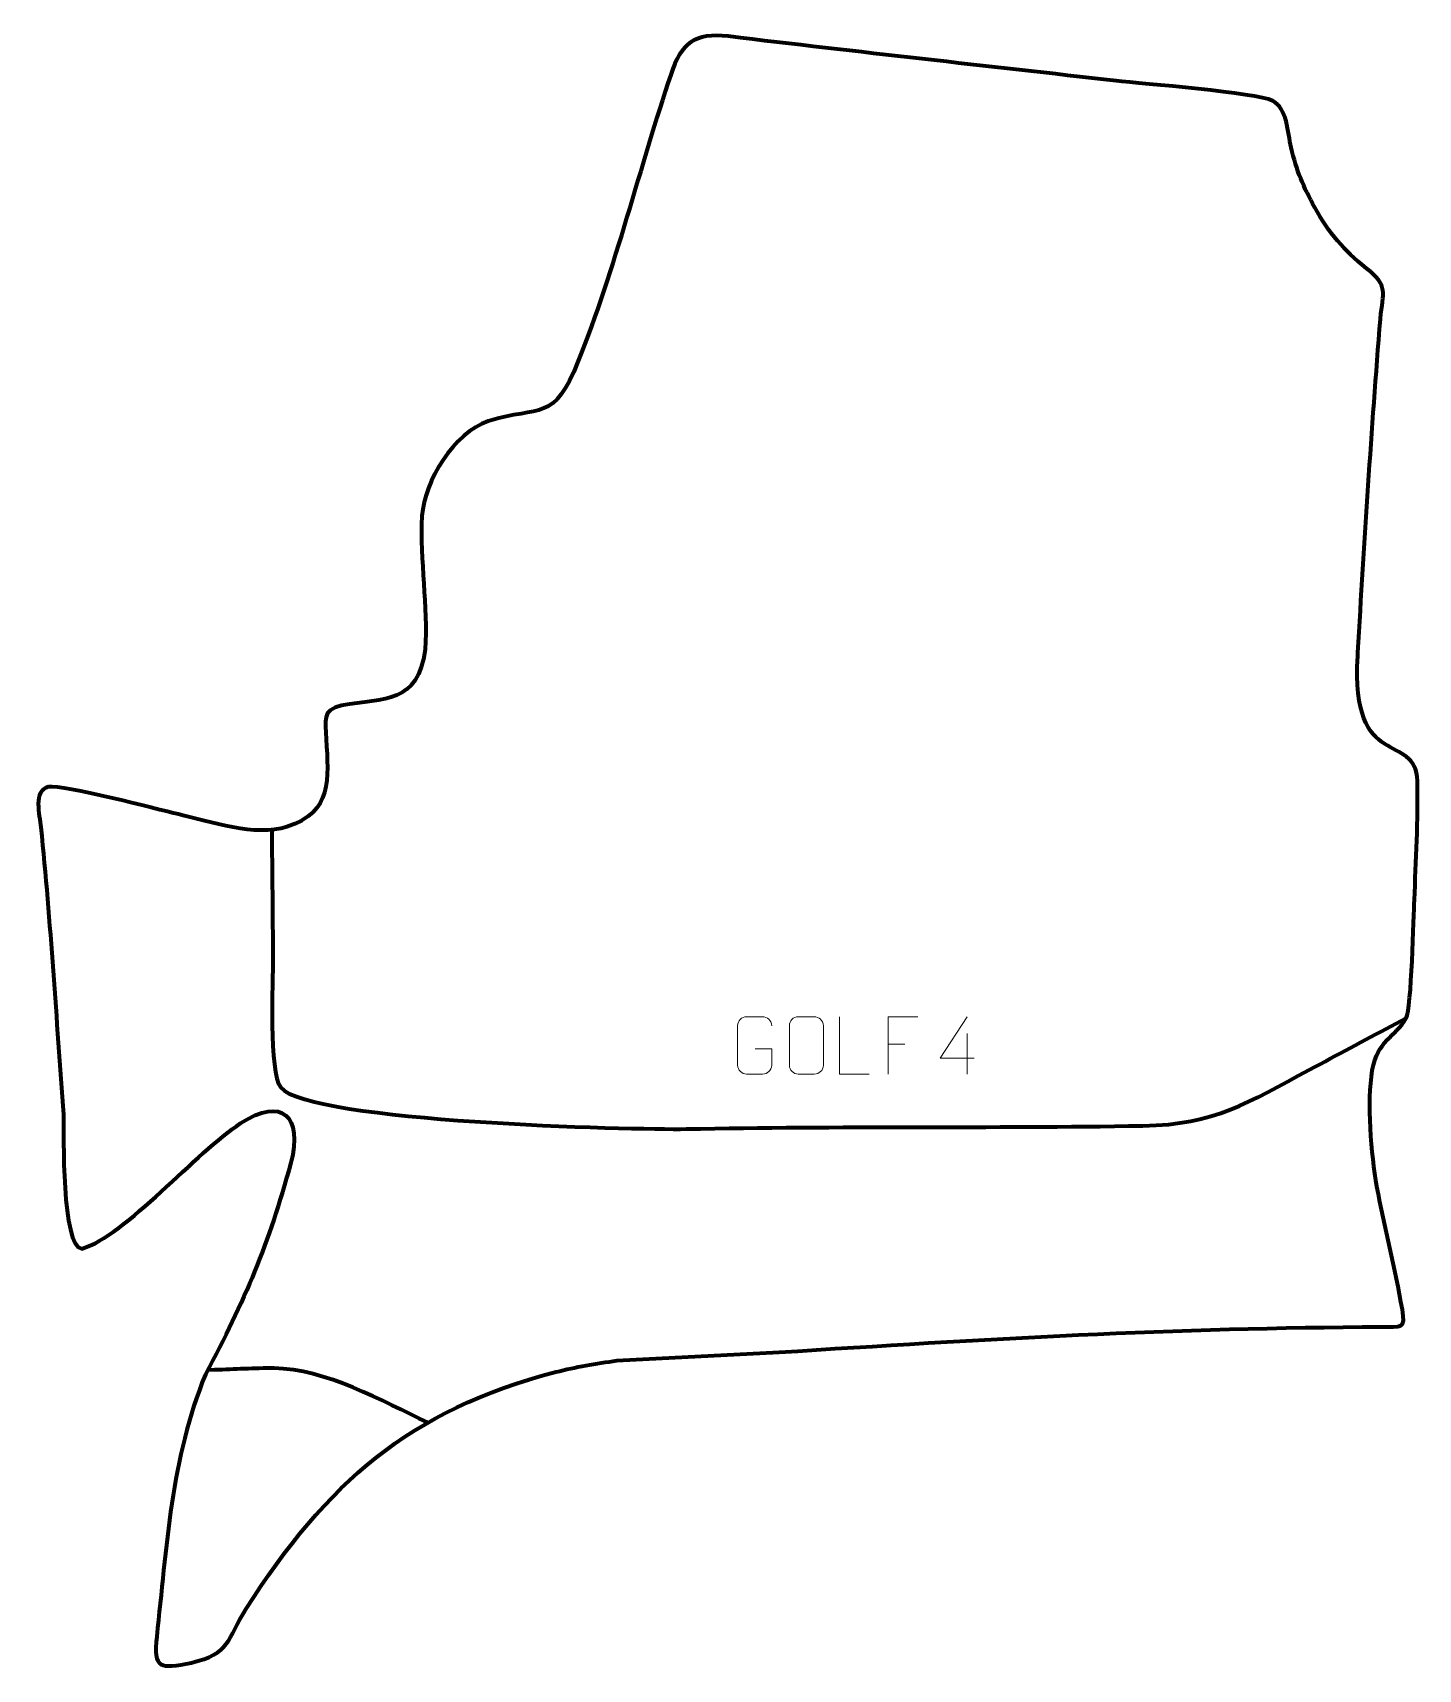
# Model space of a CAD drawing. Header units: millimetres. Extents: x -520 to 84, y 177 to 891.
import ezdxf

# ---------------------------------------------------------------- set-up
doc = ezdxf.new("R2010")
doc.units = ezdxf.units.MM
doc.header["$MEASUREMENT"] = 0
doc.layers.add('layer 1', color=7, linetype='Continuous')
doc.layers.add('layer 2', color=7, linetype='Continuous')

msp = doc.modelspace()

# ---------------------------------------------------------------- linework, layer by layer
at = {"layer": 'layer 1', "color": 142, "lineweight": 158}
for points, knots in [([(-415.7935, 543.474), (-415.6222, 524.9151), (-415.451, 506.3563), (-415.2797, 487.7974), (-415.2797, 487.7974), (-415.2738, 477.2947), (-417.1372, 437.8636), (-411.9064, 431.1305), (-411.9064, 431.1305), (-398.7812, 415.979), (-258.2709, 412.7057), (-235.0758, 413.039), (-235.0758, 413.039), (-168.7124, 414.3428), (-102.3354, 413.3763), (-35.9765, 414.4312), (-35.9765, 414.4312), (-4.3651, 414.9467), (9.7872, 424.5224), (36.8238, 438.9645), (36.8238, 438.9645), (48.6422, 445.2776), (60.4263, 451.6525), (72.2599, 457.9378), (72.2599, 457.9378), (72.2599, 457.9378), (78.8491, 461.4291), (78.8491, 461.4291)], [0, 0, 0, 0, 0.125, 0.125, 0.125, 0.125, 0.25, 0.25, 0.25, 0.25, 0.375, 0.375, 0.375, 0.375, 0.5, 0.5, 0.5, 0.5, 0.625, 0.625, 0.625, 0.625, 0.75, 0.75, 0.75, 0.75, 1, 1, 1, 1]), ([(-347.6992, 284.9716), (-367.3622, 294.3628), (-392.8022, 308.4599), (-414.7579, 308.6851), (-414.7579, 308.6851), (-423.3555, 308.7733), (-432.0957, 308.1366), (-440.7124, 307.9207), (-440.7124, 307.9207), (-440.7124, 307.9207), (-443.6839, 307.8576), (-443.6839, 307.8576)], [0, 0, 0, 0, 0.25, 0.25, 0.25, 0.25, 0.5, 0.5, 0.5, 0.5, 1, 1, 1, 1])]:
    msp.add_open_spline(points, degree=3, knots=knots, dxfattribs=at)
at = {"layer": 'layer 1', "color": 250, "lineweight": 9}
for points, knots in [([(-205.0019, 447.9886), (-205.0019, 447.9886), (-197.8338, 447.9886), (-197.8338, 447.9886), (-197.8338, 447.9886), (-197.8338, 447.9886), (-197.8338, 440.8205), (-197.8338, 440.8205), (-197.8338, 440.8205), (-197.9735, 438.4971), (-199.6507, 437.0175), (-201.7985, 437.0067), (-201.7985, 437.0067), (-204.1303, 437.0071), (-206.4623, 437.0071), (-208.7938, 437.0067), (-208.7938, 437.0067), (-210.7187, 436.9013), (-212.6909, 438.7858), (-212.6797, 440.8031), (-212.6797, 440.8031), (-212.6793, 446.5732), (-212.6793, 452.3429), (-212.6797, 458.1122), (-212.6797, 458.1122), (-212.6755, 460.2503), (-210.9287, 461.9695), (-208.7764, 461.9561), (-208.7764, 461.9561), (-206.4507, 461.9561), (-204.1246, 461.9561), (-201.7985, 461.9561), (-201.7985, 461.9561), (-199.8518, 461.9915), (-197.8604, 460.5), (-197.8338, 458.0623)], [0, 0, 0, 0, 0.1, 0.1, 0.1, 0.1, 0.2, 0.2, 0.2, 0.2, 0.3, 0.3, 0.3, 0.3, 0.4, 0.4, 0.4, 0.4, 0.5, 0.5, 0.5, 0.5, 0.6, 0.6, 0.6, 0.6, 0.7, 0.7, 0.7, 0.7, 0.8, 0.8, 0.8, 0.8, 1, 1, 1, 1]), ([(-186.2319, 461.9555), (-183.9062, 461.9555), (-181.5801, 461.9555), (-179.254, 461.9555), (-179.254, 461.9555), (-177.3074, 461.9911), (-175.316, 460.4995), (-175.2893, 458.0619), (-175.2893, 458.0619), (-175.2897, 452.315), (-175.2897, 446.5677), (-175.2893, 440.82), (-175.2893, 440.82), (-175.4291, 438.4966), (-177.1063, 437.017), (-179.254, 437.0062), (-179.254, 437.0062), (-181.5859, 437.0066), (-183.9178, 437.0066), (-186.2493, 437.0062), (-186.2493, 437.0062), (-188.1743, 436.9008), (-190.1464, 438.7853), (-190.1352, 440.8026), (-190.1352, 440.8026), (-190.1349, 446.5727), (-190.1349, 452.3424), (-190.1352, 458.1117), (-190.1352, 458.1117), (-190.131, 460.2498), (-188.3843, 461.969), (-186.2319, 461.9555)], [0, 0, 0, 0, 0.11111111, 0.11111111, 0.11111111, 0.11111111, 0.22222222, 0.22222222, 0.22222222, 0.22222222, 0.33333333, 0.33333333, 0.33333333, 0.33333333, 0.44444444, 0.44444444, 0.44444444, 0.44444444, 0.55555556, 0.55555556, 0.55555556, 0.55555556, 0.66666667, 0.66666667, 0.66666667, 0.66666667, 0.77777778, 0.77777778, 0.77777778, 0.77777778, 1, 1, 1, 1]), ([(-155.3837, 437.0024), (-155.3837, 437.0024), (-168.3328, 437.0024), (-168.3328, 437.0024), (-168.3328, 437.0024), (-168.3328, 437.0024), (-168.3328, 461.956), (-168.3328, 461.956)], [0, 0, 0, 0, 0.33333333, 0.33333333, 0.33333333, 0.33333333, 1, 1, 1, 1]), ([(-134.1469, 461.9635), (-134.1469, 461.9635), (-147.0209, 461.9635), (-147.0209, 461.9635), (-147.0209, 461.9635), (-147.0209, 461.9635), (-147.0209, 437.0099), (-147.0209, 437.0099)], [0, 0, 0, 0, 0.33333333, 0.33333333, 0.33333333, 0.33333333, 1, 1, 1, 1]), ([(-109.6101, 443.9033), (-109.6101, 443.9033), (-124.4318, 443.9033), (-124.4318, 443.9033), (-124.4318, 443.9033), (-124.4318, 443.9033), (-112.5542, 461.9738), (-112.5542, 461.9738)], [0, 0, 0, 0, 0.33333333, 0.33333333, 0.33333333, 0.33333333, 1, 1, 1, 1])]:
    msp.add_open_spline(points, degree=3, knots=knots, dxfattribs=at)
for points in [[(-147.0209, 450.0838), (-147.0209, 450.0838), (-139.8528, 450.0838), (-139.8528, 450.0838)], [(-112.5542, 454.6644), (-112.5542, 454.6644), (-112.5542, 436.9997), (-112.5542, 436.9997)]]:
    msp.add_open_spline(points, degree=3, dxfattribs=at)
at = {"layer": 'layer 2', "color": 242, "lineweight": 158}
msp.add_open_spline([(-265.2984, 311.9862), (-274.5119, 310.7869), (-283.4245, 309.1982), (-291.8143, 307.0602), (-291.8143, 307.0602), (-356.0937, 290.3232), (-391.6936, 258.645), (-426.9878, 203.7704), (-426.9878, 203.7704), (-435.3748, 190.201), (-433.9151, 184.231), (-450.8287, 180.2329), (-450.8287, 180.2329), (-464.5493, 177.5465), (-467.5154, 177.3815), (-465.9505, 191.6697), (-465.9505, 191.6697), (-461.7439, 230.0754), (-459.6397, 269.8252), (-444.7071, 305.9407), (-444.7071, 305.9407), (-427.4965, 338.0691), (-417.137, 362.9651), (-407.4833, 398.2063), (-407.4833, 398.2063), (-402.2707, 418.5641), (-411.1104, 427.4036), (-429.4084, 415.5275), (-429.4084, 415.5275), (-448.2013, 403.3303), (-479.7689, 366.2308), (-498.5983, 360.8142), (-498.5983, 360.8142), (-507.5037, 361.6353), (-506.5398, 411.1853), (-506.6108, 419.2959), (-506.6108, 419.2959), (-509.7336, 460.7923), (-512.2573, 503.3157), (-516.4561, 544.621), (-516.4561, 544.621), (-516.9979, 549.9507), (-519.9978, 560.8744), (-513.0696, 562.2037), (-513.0696, 562.2037), (-506.9124, 563.385), (-465.7087, 552.4092), (-456.4736, 550.2807), (-456.4736, 550.2807), (-442.4397, 547.0734), (-423.0193, 540.2714), (-409.2168, 544.7995), (-409.2168, 544.7995), (-389.1594, 551.3796), (-391.1245, 565.6217), (-392.0589, 583.0911), (-392.0589, 583.0911), (-392.4129, 591.0118), (-394.1204, 595.8356), (-385.4017, 597.7598), (-385.4017, 597.7598), (-366.3996, 600.8821), (-352.1562, 598.5443), (-348.906, 622.1372), (-348.906, 622.1372), (-347.6763, 640.848), (-351.2541, 660.8271), (-350.3303, 680.407), (-350.3303, 680.407), (-349.2704, 695.6398), (-336.2485, 716.6883), (-321.4326, 721.786), (-321.4326, 721.786), (-298.3969, 728.6715), (-292.9569, 721.0107), (-282.1558, 748.0045), (-282.1558, 748.0045), (-266.3511, 787.503), (-254.7912, 834.4048), (-241.861, 872.8387), (-241.861, 872.8387), (-237.129, 886.9041), (-231.5258, 891.1689), (-216.7405, 889.5997), (-216.7405, 889.5997), (-160.4622, 882.7875), (-104.0096, 876.6361), (-47.6778, 870.1759), (-47.6778, 870.1759), (-36.2602, 868.9146), (13.6596, 864.9933), (20.5286, 861.4707), (20.5286, 861.4707), (26.8894, 858.2089), (27.1197, 847.7646), (28.6592, 841.0482), (28.6592, 841.0482), (30.967, 830.9805), (33.9732, 823.9884), (38.9331, 814.9622), (38.9331, 814.9622), (45.4107, 803.3446), (51.2408, 796.7008), (61.5322, 788.3997), (61.5322, 788.3997), (71.1539, 780.6387), (68.7807, 778.2313), (67.5412, 766.4327), (67.5412, 766.4327), (63.6928, 717.9879), (60.5591, 669.3105), (57.7358, 620.7999), (57.7358, 620.7999), (57.7358, 620.7999), (57.6487, 619.3038), (57.6487, 619.3038), (57.6487, 619.3038), (54.6933, 567.9377), (83.0546, 586.8102), (83.695, 564.7457), (83.695, 564.7457), (84.0628, 548.2723), (83.0312, 529.545), (82.3946, 512.9922), (82.3946, 512.9922), (82.1485, 506.593), (81.0965, 465.3047), (78.8491, 461.4291), (78.8491, 461.4291), (73.8222, 452.7604), (66.3408, 451.8528), (64.0157, 438.5925), (64.0157, 438.5925), (61.6257, 424.9614), (63.613, 401.793), (66.0295, 387.9962), (66.0295, 387.9962), (69.4017, 369.9876), (74.0145, 352.3234), (77.1383, 334.2347), (77.1383, 334.2347), (78.5953, 325.6552), (76.8604, 326.7202), (67.9072, 326.6999), (67.9072, 326.6999), (-20.6626, 326.4993), (-107.8865, 321.1895), (-194.5146, 315.6728), (-194.5146, 315.6728), (-194.5146, 315.6728), (-265.2984, 311.9862), (-265.2984, 311.9862)], degree=3, knots=[0, 0, 0, 0, 0.02564103, 0.02564103, 0.02564103, 0.02564103, 0.05128205, 0.05128205, 0.05128205, 0.05128205, 0.07692308, 0.07692308, 0.07692308, 0.07692308, 0.1025641, 0.1025641, 0.1025641, 0.1025641, 0.12820513, 0.12820513, 0.12820513, 0.12820513, 0.15384615, 0.15384615, 0.15384615, 0.15384615, 0.17948718, 0.17948718, 0.17948718, 0.17948718, 0.20512821, 0.20512821, 0.20512821, 0.20512821, 0.23076923, 0.23076923, 0.23076923, 0.23076923, 0.25641026, 0.25641026, 0.25641026, 0.25641026, 0.28205128, 0.28205128, 0.28205128, 0.28205128, 0.30769231, 0.30769231, 0.30769231, 0.30769231, 0.33333333, 0.33333333, 0.33333333, 0.33333333, 0.35897436, 0.35897436, 0.35897436, 0.35897436, 0.38461538, 0.38461538, 0.38461538, 0.38461538, 0.41025641, 0.41025641, 0.41025641, 0.41025641, 0.43589744, 0.43589744, 0.43589744, 0.43589744, 0.46153846, 0.46153846, 0.46153846, 0.46153846, 0.48717949, 0.48717949, 0.48717949, 0.48717949, 0.51282051, 0.51282051, 0.51282051, 0.51282051, 0.53846154, 0.53846154, 0.53846154, 0.53846154, 0.56410256, 0.56410256, 0.56410256, 0.56410256, 0.58974359, 0.58974359, 0.58974359, 0.58974359, 0.61538462, 0.61538462, 0.61538462, 0.61538462, 0.64102564, 0.64102564, 0.64102564, 0.64102564, 0.66666667, 0.66666667, 0.66666667, 0.66666667, 0.69230769, 0.69230769, 0.69230769, 0.69230769, 0.71794872, 0.71794872, 0.71794872, 0.71794872, 0.74358974, 0.74358974, 0.74358974, 0.74358974, 0.76923077, 0.76923077, 0.76923077, 0.76923077, 0.79487179, 0.79487179, 0.79487179, 0.79487179, 0.82051282, 0.82051282, 0.82051282, 0.82051282, 0.84615385, 0.84615385, 0.84615385, 0.84615385, 0.87179487, 0.87179487, 0.87179487, 0.87179487, 0.8974359, 0.8974359, 0.8974359, 0.8974359, 0.92307692, 0.92307692, 0.92307692, 0.92307692, 0.94871795, 0.94871795, 0.94871795, 0.94871795, 1, 1, 1, 1], dxfattribs=at)

doc.saveas('drawing.dxf')
